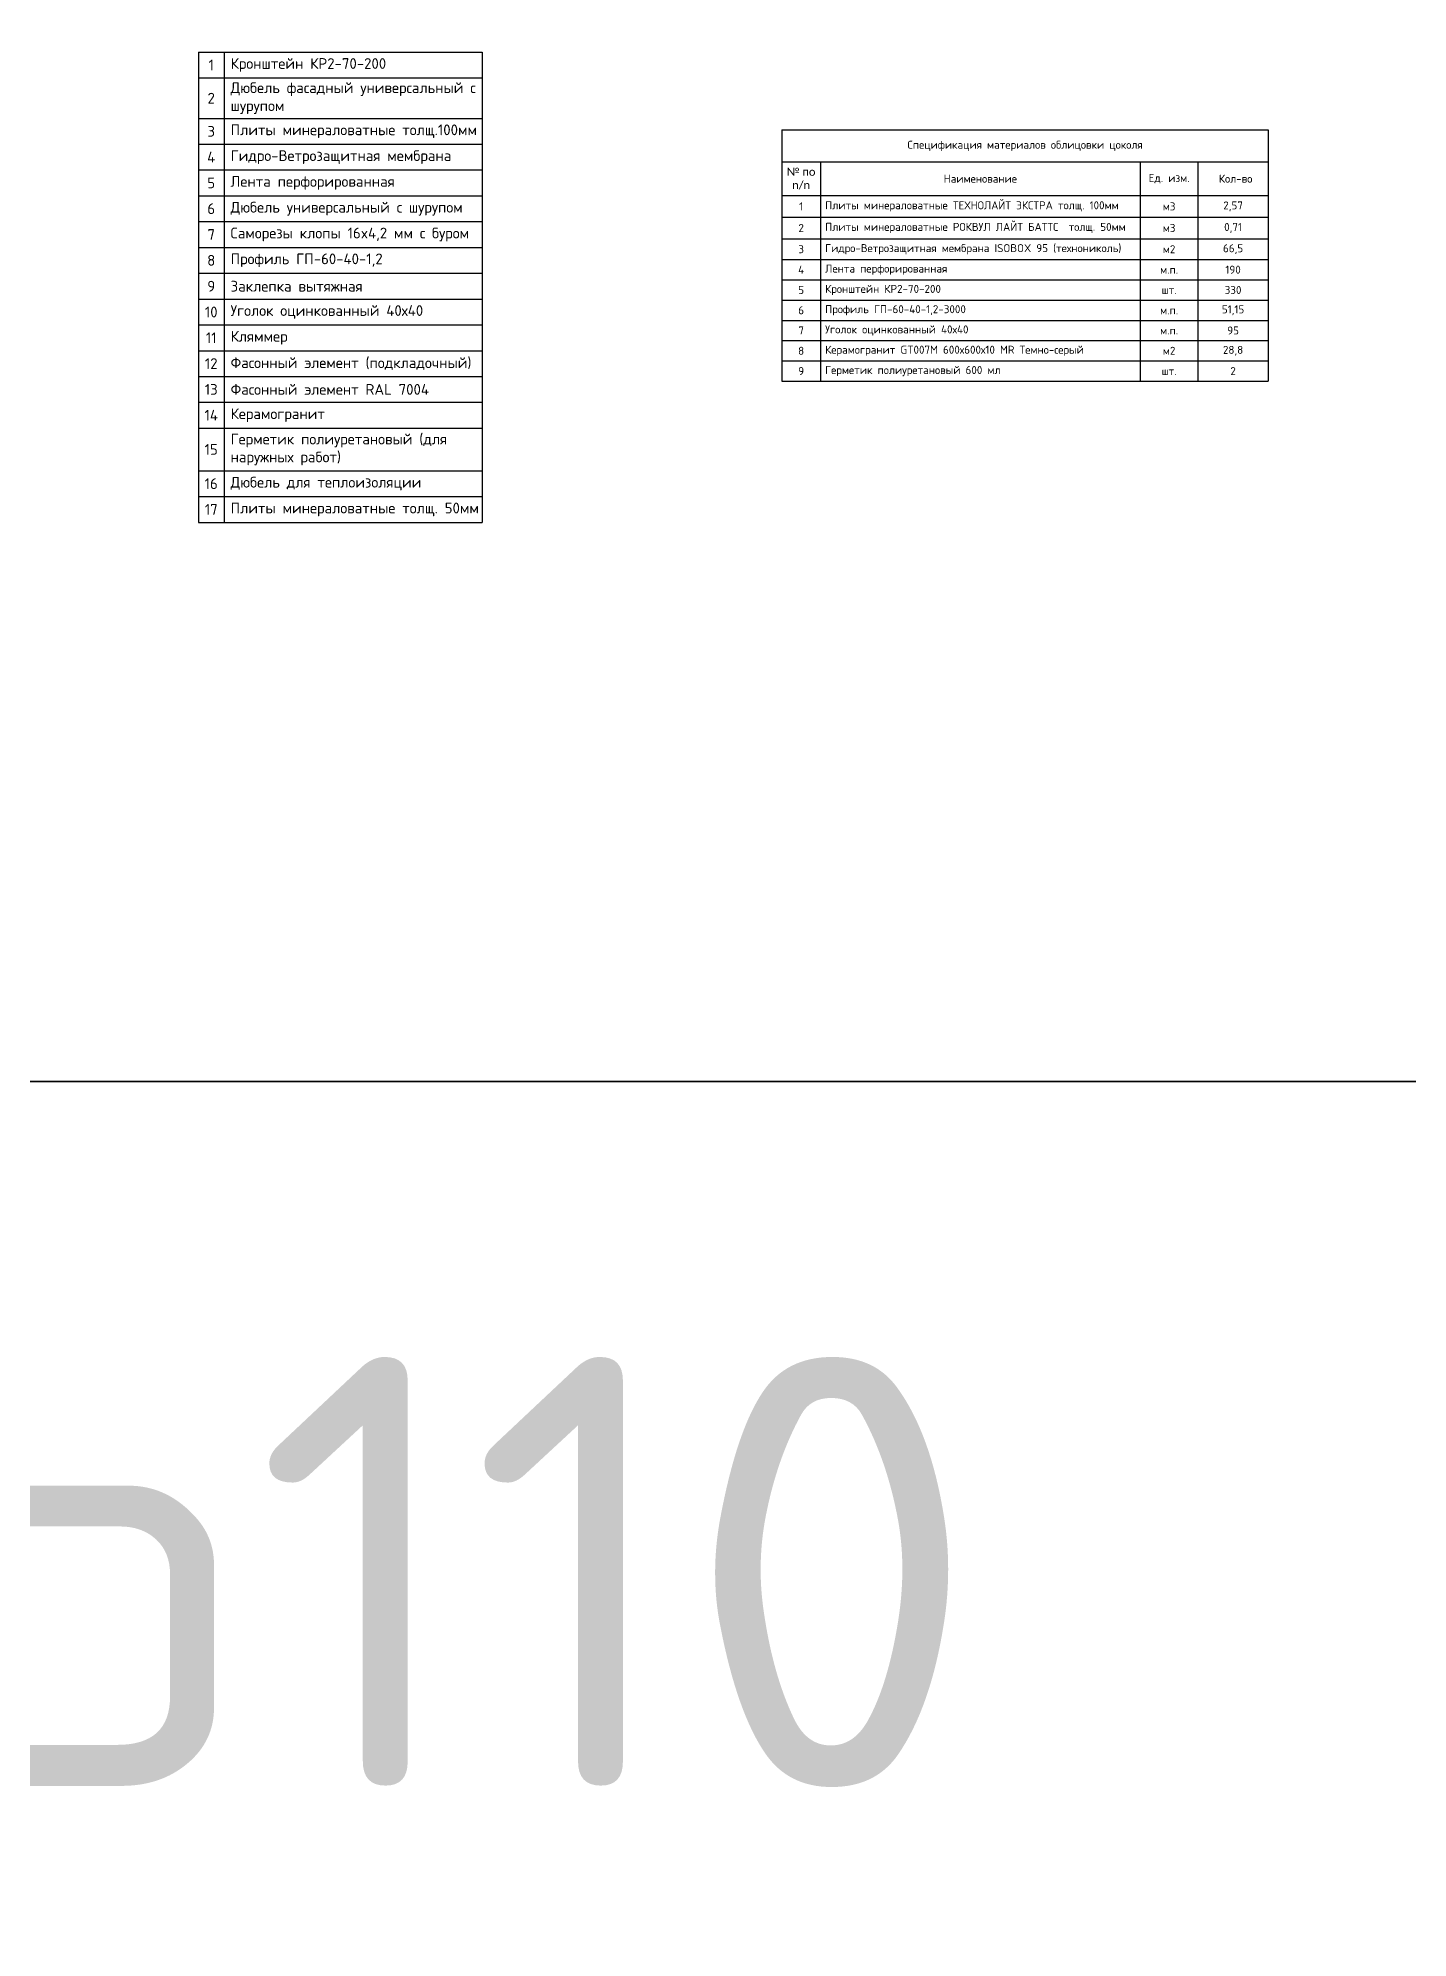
# Model space of a CAD drawing. Header units: millimetres. Extents: x -3689 to 2955806, y -724709 to -635850.
# Drawn here: x 2946358 to 2947952, y -716529 to -714320 of the extents above; entities that cross this region are included whole.
import ezdxf

# ---------------------------------------------------------------- set-up
doc = ezdxf.new("R2010")
doc.units = ezdxf.units.MM
doc.layers.add('_Выноска', color=7, linetype='Continuous', lineweight=15)
doc.layers.add('Стены', color=7, linetype='Continuous', lineweight=18)
doc.styles.add('стиль1', font='isocpeur.ttf')

# ---------------------------------------------------------------- blocks, each defined once
blk = doc.blocks.new('*T428')
at = {"layer": '_Выноска', "linetype": 'ByBlock', "lineweight": -2, "transparency": 16777216}
for p, q in [((0, 0), (565.7, 0)), ((565.7, 0), (565.7, -292.3)), ((0, -37.2), (565.7, -37.2)), ((0, -37.2), (0, -292.3)), ((44.7, -37.2), (44.7, -292.3)), ((416.8, -37.2), (416.8, -292.3)), ((483.8, -37.2), (483.8, -292.3)), ((0, -76.4), (565.7, -76.4)), ((0, -101.5), (565.7, -101.5)), ((0, -126.7), (483.8, -126.7)), ((0, -150.9), (565.7, -150.9)), ((0, -174.4), (565.7, -174.4)), ((0, -198), (565.7, -198)), ((0, -221.6), (565.7, -221.6)), ((0, -245.1), (565.7, -245.1)), ((0, -268.7), (565.7, -268.7)), ((44.7, -292.3), (565.7, -292.3))]:
    blk.add_line(p, q, dxfattribs=at)
at = {"layer": '_Выноска', "color": 0, "linetype": 'ByBlock', "lineweight": -2, "transparency": 16777216}
for p, q in [((0, 0), (0, -37.2)), ((483.8, -126.7), (565.7, -126.7)), ((0, -292.3), (44.7, -292.3))]:
    blk.add_line(p, q, dxfattribs=at)
at = {"layer": '_Выноска', "color": 0, "transparency": 16777216, "char_height": 9.304}
for s, insert, width, attachment_point in [('{\\fISOCPEUR|b0|i0|c204|p34;Спецификация материалов облицовки цоколя}', (282.8, -18.6), 554.515, 5), ('{\\fCalibri|b0|i0|c204|p34;№ по \\fCalibri|b0|i0|c0|p34;n/n}', (22.3, -56.8), 33.494, 5), ('{\\fISOCPEUR|b0|i0|c204|p34;Наименование}', (230.7, -56.8), 360.993, 5), ('{\\fISOCPEUR|b0|i0|c0;Ед. изм.', (450.3, -56.8), 55.824, 5), ('{\\fISOCPEUR|b0|i0|c0; Кол-во ', (524.7, -56.8), 70.71, 5), ('{\\fISOCPEUR|b0|i0|c0;1', (22.3, -89), 33.494, 5), ('{\\fISOCPEUR|b0|i0|c0;Плиты минераловатные ТЕХНОЛАЙТ ЭКСТРА толщ. 100мм', (50.2, -89), 360.993, 4), ('{\\fISOCPEUR|b0|i0|c0;м3', (450.3, -89), 55.824, 5), ('{\\fISOCPEUR|b0|i0|c204|p34;2,57}', (524.7, -89), 70.71, 5), ('{\\fISOCPEUR|b0|i0|c0;2', (22.3, -114.1), 33.494, 5), ('{\\fISOCPEUR|b0|i0|c0;Плиты минераловатные РОКВУЛ ЛАЙТ БАТТС  толщ. 50мм', (50.2, -114.1), 360.993, 4), ('{\\fISOCPEUR|b0|i0|c0;м3', (450.3, -114.1), 55.824, 5), ('{\\fISOCPEUR|b0|i0|c204|p34;0,71}', (524.7, -114.1), 70.71, 5), ('{\\fISOCPEUR|b0|i0|c204|p34;Гидро-Ветрозащитная мембрана ISOBOX 95 (технониколь)}', (50.2, -138.8), 360.993, 4), ('{\\fISOCPEUR|b0|i0|c0;3', (22.3, -138.8), 33.494, 5), ('{\\fISOCPEUR|b0|i0|c0;м2', (450.3, -138.8), 55.824, 5), ('{\\fISOCPEUR|b0|i0|c204|p34;66,5}', (524.7, -138.8), 70.71, 5), ('{\\fISOCPEUR|b0|i0|c0;4', (22.3, -162.6), 33.494, 5), ('{\\fISOCPEUR|b0|i0|c0;Лента перфорированная', (50.2, -162.6), 360.993, 4), ('{\\fISOCPEUR|b0|i0|c0;м.п.', (450.3, -162.6), 55.824, 5), ('{\\fISOCPEUR|b0|i0|c204|p34;190}', (524.7, -162.6), 70.71, 5), ('{\\fISOCPEUR|b0|i0|c0|p34;5', (22.3, -186.2), 33.494, 5), ('{\\fISOCPEUR|b0|i0|c0;Кронштейн КР2-70-200', (50.2, -186.2), 360.993, 4), ('{\\fISOCPEUR|b0|i0|c0;шт.', (450.3, -186.2), 55.824, 5), ('{\\fISOCPEUR|b0|i0|c204|p34;330}', (524.7, -186.2), 70.71, 5), ('{\\fISOCPEUR|b0|i0|c0|p34;6', (22.3, -209.8), 33.494, 5), ('{\\fISOCPEUR|b0|i0|c0;Профиль ГП-60-40-1,2-3000', (50.2, -209.8), 360.993, 4), ('{\\fISOCPEUR|b0|i0|c0;м.п.', (450.3, -209.8), 55.824, 5), ('{\\fISOCPEUR|b0|i0|c204|p34;51,15}', (524.7, -209.8), 70.71, 5), ('{\\fISOCPEUR|b0|i0|c0|p34;7', (22.3, -233.3), 33.494, 5), ('{\\fISOCPEUR|b0|i0|c0;Уголок оцинкованный 40х40', (50.2, -233.3), 360.993, 4), ('{\\fISOCPEUR|b0|i0|c0;м.п.', (450.3, -233.3), 55.824, 5), ('{\\fISOCPEUR|b0|i0|c204|p34;95}', (524.7, -233.3), 70.71, 5), ('{\\fISOCPEUR|b0|i0|c0|p34;8', (22.3, -256.9), 33.494, 5), ('{\\fISOCPEUR|b0|i0|c0;Керамогранит GT007М 600х600х10 MR Темно-серый', (50.2, -256.9), 360.993, 4), ('{\\fISOCPEUR|b0|i0|c0;м2', (450.3, -256.9), 55.824, 5), ('{\\fISOCPEUR|b0|i0|c204|p34;28,8}', (524.7, -256.9), 70.71, 5), ('{\\fISOCPEUR|b0|i0|c0|p34;9', (22.3, -280.5), 33.494, 5), ('{\\fISOCPEUR|b0|i0|c204|p34;Герметик полиуретановый 600 мл}', (50.2, -280.5), 360.993, 4), ('{\\fISOCPEUR|b0|i0|c0;шт.', (450.3, -280.5), 55.824, 5), ('{\\fISOCPEUR|b0|i0|c204|p34;2}', (524.7, -280.5), 70.71, 5)]:
    blk.add_mtext(s, dxfattribs=dict(at, insert=insert, width=width, attachment_point=attachment_point))
blk = doc.blocks.new('*T429')
at = {"layer": '_Выноска', "linetype": 'ByBlock', "lineweight": -2, "transparency": 16777216}
for p, q in [((0, 0), (330.1, 0)), ((0, 0), (0, -546.8)), ((30, 0), (30, -546.8)), ((330.1, 0), (330.1, -546.8)), ((0, -30), (330.1, -30)), ((0, -77.1), (330.1, -77.1)), ((0, -107.1), (330.1, -107.1)), ((0, -137.1), (330.1, -137.1)), ((0, -167.1), (330.1, -167.1)), ((0, -197.1), (330.1, -197.1)), ((0, -227.1), (330.1, -227.1)), ((0, -257.1), (330.1, -257.1)), ((0, -287.2), (330.1, -287.2)), ((0, -317.2), (330.1, -317.2)), ((0, -347.2), (330.1, -347.2)), ((0, -377.2), (330.1, -377.2)), ((0, -407.2), (330.1, -407.2)), ((0, -437.2), (330.1, -437.2)), ((0, -486.8), (330.1, -486.8)), ((30, -516.8), (330.1, -516.8)), ((0, -546.8), (330.1, -546.8))]:
    blk.add_line(p, q, dxfattribs=at)
at = {"layer": '_Выноска', "color": 0, "linetype": 'ByBlock', "lineweight": -2, "transparency": 16777216}
blk.add_line((0, -516.8), (30, -516.8), dxfattribs=at)
at = {"layer": '_Выноска', "color": 0, "transparency": 16777216}
for s, insert, char_height, width, attachment_point in [('{\\fISOCPEUR|b0|i0|c0;1', (15, -15), 12.503, 15.004, 5), ('{\\fISOCPEUR|b0|i0|c0;Кронштейн КР2-70-200', (37.5, -15), 12.503, 285.073, 4), ('{\\fISOCPEUR|b0|i0|c0;Дюбель фасадный универсальный с шурупом', (37.5, -53.6), 12.503, 285.073, 4), ('{\\fISOCPEUR|b0|i0|c0;2', (15, -53.6), 12.503, 15.004, 5), ('{\\fISOCPEUR|b0|i0|c0;3', (15, -92.1), 12.503, 15.004, 5), ('{\\fISOCPEUR|b0|i0|c204|p34;Плиты минераловатные толщ\\fISOCPEUR|b0|i0|c0|p34;.100\\fISOCPEUR|b0|i0|c204|p34;мм}', (37.5, -92.1), 12.5032, 285.073, 4), ('{\\fISOCPEUR|b0|i0|c0;4', (15, -122.1), 12.503, 15.004, 5), ('{\\fISOCPEUR|b0|i0|c0;Гидро-Ветрозащитная мембрана', (37.5, -122.1), 12.503, 285.073, 4), ('{\\fISOCPEUR|b0|i0|c0;5', (15, -152.1), 12.503, 15.004, 5), ('{\\fISOCPEUR|b0|i0|c0;Лента перфорированная', (37.5, -152.1), 12.503, 285.073, 4), ('{\\fISOCPEUR|b0|i0|c0;6', (15, -182.1), 12.503, 15.004, 5), ('{\\fISOCPEUR|b0|i0|c0;Дюбель универсальный с шурупом', (37.5, -182.1), 12.503, 285.073, 4), ('{\\fISOCPEUR|b0|i0|c0;7', (15, -212.1), 12.503, 15.004, 5), ('{\\fISOCPEUR|b0|i0|c0;Саморезы клопы 16x4,2 мм с буром', (37.5, -212.1), 12.503, 285.073, 4), ('{\\fISOCPEUR|b0|i0|c0;8', (15, -242.1), 12.503, 15.004, 5), ('{\\fISOCPEUR|b0|i0|c204|p34;Профиль ГП\\fISOCPEUR|b0|i0|c0|p34;-60-40-1,2}', (37.5, -242.1), 12.503, 285.073, 4), ('{\\fISOCPEUR|b0|i0|c0;9', (15, -272.2), 12.503, 15.004, 5), ('{\\fISOCPEUR|b0|i0|c0;Заклепка вытяжная', (37.5, -272.2), 12.503, 285.073, 4), ('{\\fISOCPEUR|b0|i0|c0;10', (15, -302.2), 12.503, 15.004, 5), ('{\\fISOCPEUR|b0|i0|c0;Уголок оцинкованный 40х40', (37.5, -302.2), 12.503, 285.073, 4), ('{\\fISOCPEUR|b0|i0|c0;11', (15, -332.2), 12.503, 15.004, 5), ('{\\fISOCPEUR|b0|i0|c0;Кляммер', (37.5, -332.2), 12.503, 285.073, 4), ('{\\fISOCPEUR|b0|i0|c0;12', (15, -362.2), 12.503, 15.004, 5), ('{\\fISOCPEUR|b0|i0|c204|p34;Фасонный элемент (подкладочный)}', (37.5, -362.2), 12.503, 285.073, 4), ('{\\fISOCPEUR|b0|i0|c0;13', (15, -392.2), 12.503, 15.004, 5), ('{\\fISOCPEUR|b0|i0|c204|p34;Фасонный элемент \\fISOCPEUR|b0|i0|c0|p34;RAL 7004}', (37.5, -392.2), 12.503, 285.073, 4), ('{\\fISOCPEUR|b0|i0|c0;14', (15, -422.2), 12.503, 15.004, 5), ('{\\fISOCPEUR|b0|i0|c204|p34;Керамогранит }', (37.5, -422.2), 12.503, 285.073, 4), ('{\\fISOCPEUR|b0|i0|c0;15', (15, -462), 12.503, 15.004, 5), ('{\\fISOCPEUR|b0|i0|c204|p34;Герметик полиуретановый (для наружных работ)}', (37.5, -462), 12.503, 285.073, 4), ('{\\fISOCPEUR|b0|i0|c0|p34;16', (15, -501.8), 12.503, 15.004, 5), ('{\\fISOCPEUR|b0|i0|c204|p34;Дюбель для теплоизоляции}', (37.5, -501.8), 12.503, 285.073, 4), ('{\\fISOCPEUR|b0|i0|c0|p34;17', (15, -531.8), 12.503, 15.004, 5), ('{\\fISOCPEUR|b0|i0|c204|p34;Плиты минераловатные толщ. 50мм}', (37.5, -531.8), 12.503, 285.073, 4)]:
    blk.add_mtext(s, dxfattribs=dict(at, insert=insert, char_height=char_height, width=width, attachment_point=attachment_point))

msp = doc.modelspace()

# ---------------------------------------------------------------- linework, layer by layer
at = {"color": 230, "true_color": 0xff0080}
msp.add_lwpolyline([(2943840.6, -710945), (2948114.4, -710945), (2948114.4, -715532.9), (2943840.6, -715532.9)], close=True, dxfattribs=at)
at = {"color": 4}
msp.add_lwpolyline([(2943840.6, -715532.9), (2948114.4, -715532.9), (2948114.4, -720120.8), (2943840.6, -720120.8)], close=True, dxfattribs=at)

# ---------------------------------------------------------------- block references
for name, p in [('*T429', (2946544.8, -714336.1)), ('*T428', (2947223.7, -714426.5))]:
    msp.add_blockref(name, p)

# ---------------------------------------------------------------- texts
at = {"layer": 'Стены', "color": 0, "lineweight": 25, "ltscale": 100, "insert": (2944150.2, -715853.2), "char_height": 500, "attachment_point": 1, "style": 'стиль1'}
msp.add_mtext_dynamic_manual_height_columns('ЦОКОЛЬ110', width=13020.427, gutter_width=312000, heights=[0], dxfattribs=at)

doc.saveas('drawing.dxf')
